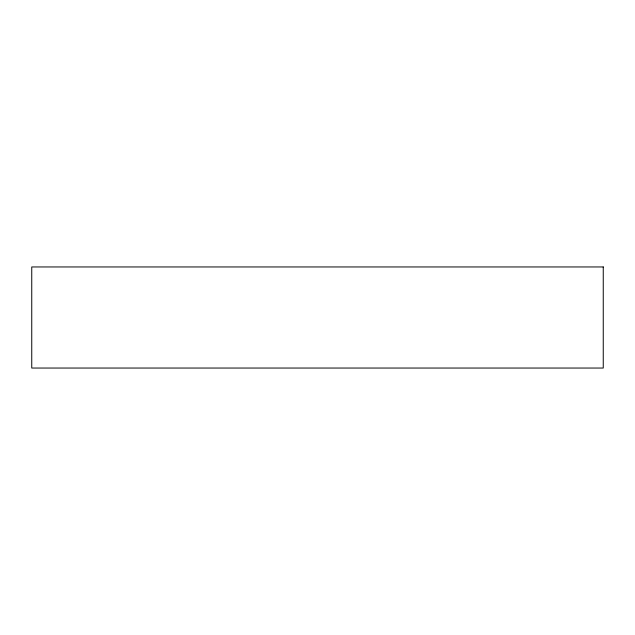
<?xml version="1.0" encoding="UTF-8"?>
<svg xmlns="http://www.w3.org/2000/svg" width="635" height="635" viewBox="0 0 635 635"><rect width="100%" height="100%" fill="white"/><g stroke="black" fill="none" stroke-linecap="round" stroke-linejoin="round"><path stroke-width="0.95" d="M603.25 266.954L31.75 266.954L31.75 368.046L603.25 368.046L603.25 266.954"/></g></svg>
